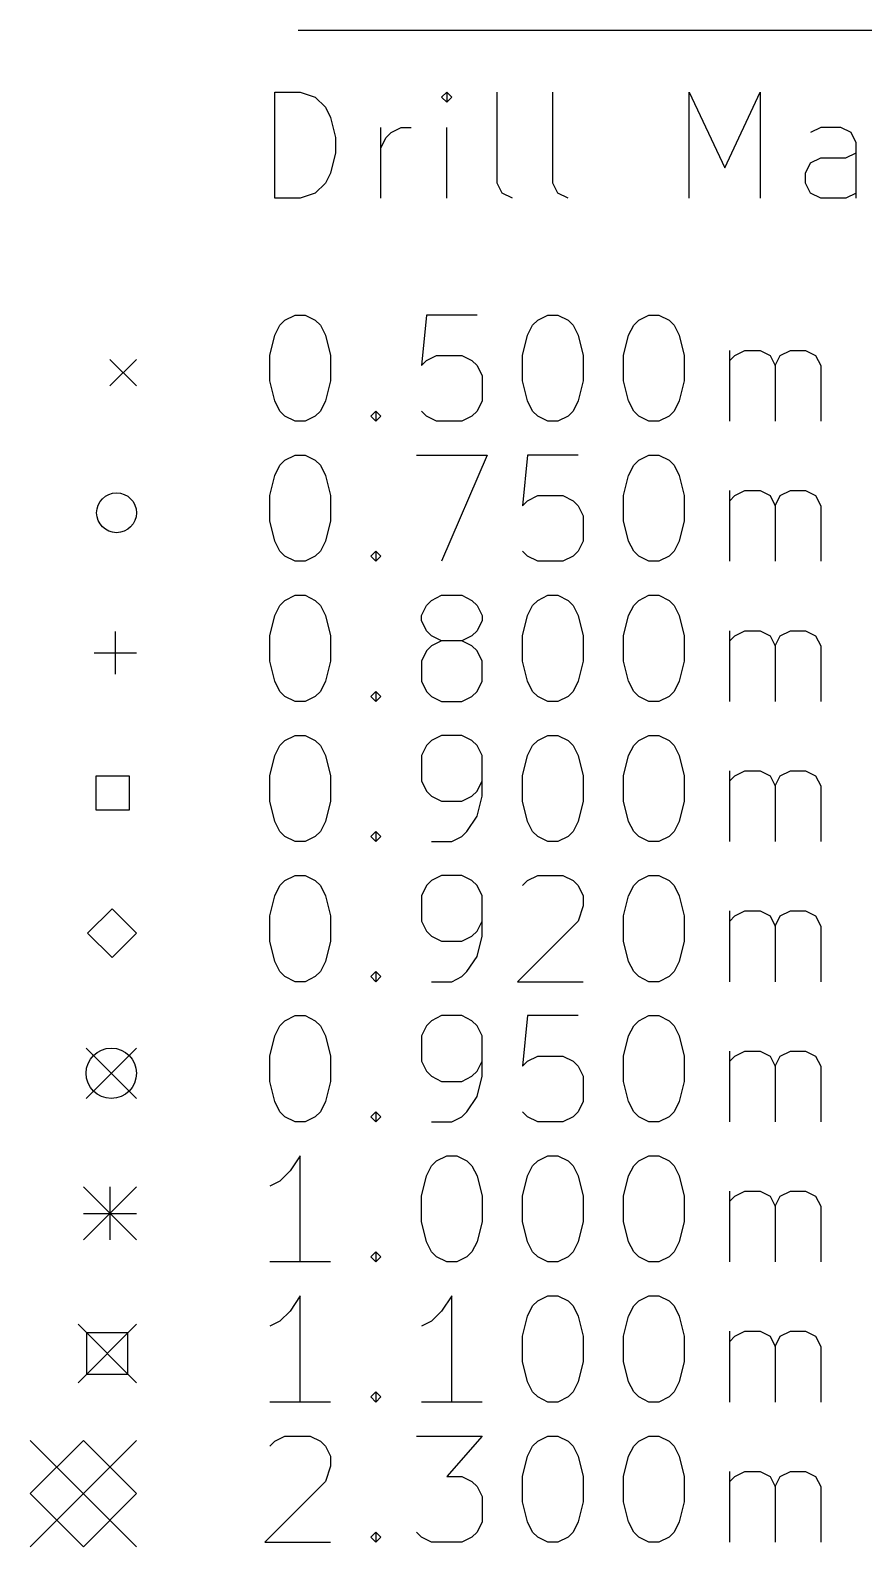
# Model space of a CAD drawing. Extents: x 76.5 to 143.5, y -146.1 to -60.8.
# Drawn here: x 76.5 to 92.2, y -145.39 to -116.82 of the extents above; entities that cross this region are included whole.
import ezdxf

# ---------------------------------------------------------------- set-up
doc = ezdxf.new("R2010")
doc.units = 0
doc.layers.add('BLACK', color=7, linetype='CONTINUOUS')

msp = doc.modelspace()

# ---------------------------------------------------------------- linework, layer by layer
at = {"layer": 'BLACK', "linetype": 'CONTINUOUS'}
for p, q in [((81.546356, -116.817611), (140.546356, -116.817611)), ((81.104124, -119.982449), (81.104124, -117.982449)), ((81.104124, -117.982449), (81.580314, -117.982449)), ((81.580314, -117.982449), (81.866029, -118.077687)), ((84.342219, -117.982449), (84.246981, -118.077687)), ((84.437457, -118.077687), (84.342219, -117.982449)), ((84.342219, -117.982449), (84.342219, -118.172925)), ((85.2946, -119.696734), (85.2946, -117.982449)), ((86.342219, -119.696734), (86.342219, -117.982449)), ((88.913648, -119.982449), (88.913648, -117.982449)), ((88.913648, -117.982449), (89.580315, -119.41102)), ((89.580315, -119.41102), (90.246981, -117.982449)), ((90.246981, -117.982449), (90.246981, -119.982449)), ((81.866029, -118.077687), (82.056505, -118.268163)), ((82.056505, -118.268163), (82.151743, -118.458639)), ((84.246981, -118.077687), (84.342219, -118.172925)), ((84.342219, -118.172925), (84.437457, -118.077687)), ((82.151743, -118.458639), (82.246981, -118.839591)), ((82.246981, -118.839591), (82.246981, -119.125306)), ((83.104124, -119.982449), (83.104124, -118.649115)), ((83.104124, -119.030068), (83.199362, -118.839591)), ((83.199362, -118.839591), (83.2946, -118.744353)), ((83.2946, -118.744353), (83.485076, -118.649115)), ((83.485076, -118.649115), (83.675553, -118.649115)), ((84.342219, -119.982449), (84.342219, -118.649115)), ((91.389838, -118.649115), (91.199362, -118.744353)), ((91.770791, -118.649115), (91.389838, -118.649115)), ((91.961267, -118.744353), (91.770791, -118.649115)), ((92.056505, -118.93483), (91.961267, -118.744353)), ((82.246981, -119.125306), (82.151743, -119.506258)), ((91.866029, -119.220544), (92.056505, -119.125306)), ((92.056505, -119.982449), (92.056505, -118.93483)), ((91.104124, -119.506258), (91.199362, -119.315782)), ((91.199362, -119.315782), (91.389838, -119.220544)), ((91.389838, -119.220544), (91.866029, -119.220544)), ((82.056505, -119.696734), (81.866029, -119.887211)), ((82.151743, -119.506258), (82.056505, -119.696734)), ((85.389838, -119.887211), (85.2946, -119.696734)), ((86.437457, -119.887211), (86.342219, -119.696734)), ((91.104124, -119.696734), (91.104124, -119.506258)), ((91.199362, -119.887211), (91.104124, -119.696734)), ((81.580314, -119.982449), (81.104124, -119.982449)), ((81.866029, -119.887211), (81.580314, -119.982449)), ((85.580314, -119.982449), (85.389838, -119.887211)), ((86.627933, -119.982449), (86.437457, -119.887211)), ((91.389838, -119.982449), (91.199362, -119.887211)), ((91.866029, -119.982449), (91.389838, -119.982449)), ((92.056505, -119.887211), (91.866029, -119.982449)), ((81.199362, -122.372925), (81.2946, -122.277687)), ((81.2946, -122.277687), (81.485076, -122.182449)), ((81.485076, -122.182449), (81.675553, -122.182449)), ((81.675553, -122.182449), (81.866029, -122.277687)), ((81.866029, -122.277687), (81.961267, -122.372925)), ((83.961267, -122.182449), (83.866029, -123.13483)), ((84.913648, -122.182449), (83.961267, -122.182449)), ((85.961267, -122.372925), (86.056505, -122.277687)), ((86.056505, -122.277687), (86.246981, -122.182449)), ((86.246981, -122.182449), (86.437458, -122.182449)), ((86.437458, -122.182449), (86.627934, -122.277687)), ((86.627934, -122.277687), (86.723172, -122.372925)), ((87.866029, -122.372925), (87.961267, -122.277687)), ((87.961267, -122.277687), (88.151743, -122.182449)), ((88.151743, -122.182449), (88.34222, -122.182449)), ((88.34222, -122.182449), (88.532696, -122.277687)), ((88.532696, -122.277687), (88.627934, -122.372925)), ((81.008886, -122.944353), (81.104124, -122.563401)), ((81.104124, -122.563401), (81.199362, -122.372925)), ((81.961267, -122.372925), (82.056505, -122.563401)), ((82.056505, -122.563401), (82.151743, -122.944353)), ((85.770791, -122.944353), (85.866029, -122.563401)), ((85.866029, -122.563401), (85.961267, -122.372925)), ((86.723172, -122.372925), (86.81841, -122.563401)), ((86.81841, -122.563401), (86.913648, -122.944353)), ((87.675553, -122.944353), (87.770791, -122.563401)), ((87.770791, -122.563401), (87.866029, -122.372925)), ((88.627934, -122.372925), (88.723172, -122.563401)), ((88.723172, -122.563401), (88.81841, -122.944353)), ((89.675553, -124.182449), (89.675553, -122.849115)), ((89.770791, -122.944353), (89.961267, -122.849115)), ((89.961267, -122.849115), (90.246982, -122.849115)), ((90.246982, -122.849115), (90.437458, -122.944353)), ((90.627934, -122.944353), (90.81841, -122.849115)), ((90.81841, -122.849115), (91.104124, -122.849115)), ((91.104124, -122.849115), (91.294601, -122.944353)), ((77.996356, -123.017611), (78.496356, -123.517611)), ((78.496356, -123.017611), (77.996356, -123.517611)), ((81.008886, -123.420544), (81.008886, -122.944353)), ((82.151743, -122.944353), (82.151743, -123.420544)), ((83.866029, -123.13483), (83.961267, -123.039591)), ((83.961267, -123.039591), (84.151743, -122.944353)), ((84.151743, -122.944353), (84.627934, -122.944353)), ((84.627934, -122.944353), (84.81841, -123.039591)), ((84.81841, -123.039591), (84.913648, -123.13483)), ((84.913648, -123.13483), (85.008886, -123.325306)), ((85.770791, -123.420544), (85.770791, -122.944353)), ((86.913648, -122.944353), (86.913648, -123.420544)), ((87.675553, -123.420544), (87.675553, -122.944353)), ((88.81841, -122.944353), (88.81841, -123.420544)), ((89.675553, -123.039591), (89.770791, -122.944353)), ((90.437458, -122.944353), (90.532696, -123.13483)), ((90.532696, -123.13483), (90.627934, -122.944353)), ((90.532696, -123.13483), (90.532696, -124.182449)), ((91.294601, -122.944353), (91.389839, -123.13483)), ((91.389839, -123.13483), (91.389839, -124.182449)), ((81.104124, -123.801496), (81.008886, -123.420544)), ((82.151743, -123.420544), (82.056505, -123.801496)), ((85.008886, -123.325306), (85.008886, -123.801496)), ((85.866029, -123.801496), (85.770791, -123.420544)), ((86.913648, -123.420544), (86.81841, -123.801496)), ((87.770791, -123.801496), (87.675553, -123.420544)), ((88.81841, -123.420544), (88.723172, -123.801496)), ((81.199362, -123.991972), (81.104124, -123.801496)), ((81.2946, -124.087211), (81.199362, -123.991972)), ((81.961267, -123.991972), (81.866029, -124.087211)), ((82.056505, -123.801496), (81.961267, -123.991972)), ((82.913648, -124.087211), (83.008886, -123.991972)), ((83.008886, -123.991972), (83.104124, -124.087211)), ((83.008886, -123.991972), (83.008886, -124.182449)), ((83.961267, -124.087211), (83.866029, -123.991972)), ((84.913648, -123.991972), (84.81841, -124.087211)), ((85.008886, -123.801496), (84.913648, -123.991972)), ((85.961267, -123.991972), (85.866029, -123.801496)), ((86.056505, -124.087211), (85.961267, -123.991972)), ((86.723172, -123.991972), (86.627934, -124.087211)), ((86.81841, -123.801496), (86.723172, -123.991972)), ((87.866029, -123.991972), (87.770791, -123.801496)), ((87.961267, -124.087211), (87.866029, -123.991972)), ((88.627934, -123.991972), (88.532696, -124.087211)), ((88.723172, -123.801496), (88.627934, -123.991972)), ((81.485076, -124.182449), (81.2946, -124.087211)), ((81.675553, -124.182449), (81.485076, -124.182449)), ((81.866029, -124.087211), (81.675553, -124.182449)), ((83.008886, -124.182449), (82.913648, -124.087211)), ((83.104124, -124.087211), (83.008886, -124.182449)), ((84.151743, -124.182449), (83.961267, -124.087211)), ((84.627934, -124.182449), (84.151743, -124.182449)), ((84.81841, -124.087211), (84.627934, -124.182449)), ((86.246981, -124.182449), (86.056505, -124.087211)), ((86.437458, -124.182449), (86.246981, -124.182449)), ((86.627934, -124.087211), (86.437458, -124.182449)), ((88.151743, -124.182449), (87.961267, -124.087211)), ((88.34222, -124.182449), (88.151743, -124.182449)), ((88.532696, -124.087211), (88.34222, -124.182449)), ((81.2946, -124.917687), (81.485076, -124.822449)), ((81.485076, -124.822449), (81.675553, -124.822449)), ((81.675553, -124.822449), (81.866029, -124.917687)), ((83.770791, -124.822449), (85.104124, -124.822449)), ((85.104124, -124.822449), (84.246981, -126.822449)), ((85.866029, -124.822449), (85.770791, -125.77483)), ((86.81841, -124.822449), (85.866029, -124.822449)), ((87.961267, -124.917687), (88.151743, -124.822449)), ((88.151743, -124.822449), (88.34222, -124.822449)), ((88.34222, -124.822449), (88.532696, -124.917687)), ((81.104124, -125.203401), (81.199362, -125.012925)), ((81.199362, -125.012925), (81.2946, -124.917687)), ((81.866029, -124.917687), (81.961267, -125.012925)), ((81.961267, -125.012925), (82.056505, -125.203401)), ((87.770791, -125.203401), (87.866029, -125.012925)), ((87.866029, -125.012925), (87.961267, -124.917687)), ((88.532696, -124.917687), (88.627934, -125.012925)), ((88.627934, -125.012925), (88.723172, -125.203401)), ((81.008886, -125.584353), (81.104124, -125.203401)), ((82.056505, -125.203401), (82.151743, -125.584353)), ((87.675553, -125.584353), (87.770791, -125.203401)), ((88.723172, -125.203401), (88.81841, -125.584353)), ((81.008886, -126.060544), (81.008886, -125.584353)), ((82.151743, -125.584353), (82.151743, -126.060544)), ((85.770791, -125.77483), (85.866029, -125.679591)), ((85.866029, -125.679591), (86.056505, -125.584353)), ((86.056505, -125.584353), (86.532696, -125.584353)), ((86.532696, -125.584353), (86.723172, -125.679591)), ((86.723172, -125.679591), (86.81841, -125.77483)), ((87.675553, -126.060544), (87.675553, -125.584353)), ((88.81841, -125.584353), (88.81841, -126.060544)), ((89.675553, -126.822449), (89.675553, -125.489115)), ((89.675553, -125.679591), (89.770791, -125.584353)), ((89.770791, -125.584353), (89.961267, -125.489115)), ((89.961267, -125.489115), (90.246982, -125.489115)), ((90.246982, -125.489115), (90.437458, -125.584353)), ((90.437458, -125.584353), (90.532696, -125.77483)), ((90.532696, -125.77483), (90.627934, -125.584353)), ((90.627934, -125.584353), (90.81841, -125.489115)), ((90.81841, -125.489115), (91.104124, -125.489115)), ((91.104124, -125.489115), (91.294601, -125.584353)), ((91.294601, -125.584353), (91.389839, -125.77483)), ((86.81841, -125.77483), (86.913648, -125.965306)), ((86.913648, -125.965306), (86.913648, -126.441496)), ((90.532696, -125.77483), (90.532696, -126.822449)), ((91.389839, -125.77483), (91.389839, -126.822449)), ((81.104124, -126.441496), (81.008886, -126.060544)), ((82.151743, -126.060544), (82.056505, -126.441496)), ((87.770791, -126.441496), (87.675553, -126.060544)), ((88.81841, -126.060544), (88.723172, -126.441496)), ((81.199362, -126.631972), (81.104124, -126.441496)), ((82.056505, -126.441496), (81.961267, -126.631972)), ((86.913648, -126.441496), (86.81841, -126.631972)), ((87.866029, -126.631972), (87.770791, -126.441496)), ((88.723172, -126.441496), (88.627934, -126.631972)), ((81.2946, -126.727211), (81.199362, -126.631972)), ((81.485076, -126.822449), (81.2946, -126.727211)), ((81.675553, -126.822449), (81.485076, -126.822449)), ((81.866029, -126.727211), (81.675553, -126.822449)), ((81.961267, -126.631972), (81.866029, -126.727211)), ((82.913648, -126.727211), (83.008886, -126.631972)), ((83.008886, -126.822449), (82.913648, -126.727211)), ((83.008886, -126.631972), (83.104124, -126.727211)), ((83.008886, -126.631972), (83.008886, -126.822449)), ((83.104124, -126.727211), (83.008886, -126.822449)), ((85.866029, -126.727211), (85.770791, -126.631972)), ((86.056505, -126.822449), (85.866029, -126.727211)), ((86.532696, -126.822449), (86.056505, -126.822449)), ((86.723172, -126.727211), (86.532696, -126.822449)), ((86.81841, -126.631972), (86.723172, -126.727211)), ((87.961267, -126.727211), (87.866029, -126.631972)), ((88.151743, -126.822449), (87.961267, -126.727211)), ((88.34222, -126.822449), (88.151743, -126.822449)), ((88.532696, -126.727211), (88.34222, -126.822449)), ((88.627934, -126.631972), (88.532696, -126.727211)), ((81.104124, -127.843401), (81.199362, -127.652925)), ((81.199362, -127.652925), (81.2946, -127.557687)), ((81.2946, -127.557687), (81.485076, -127.462449)), ((81.485076, -127.462449), (81.675553, -127.462449)), ((81.675553, -127.462449), (81.866029, -127.557687)), ((81.866029, -127.557687), (81.961267, -127.652925)), ((81.961267, -127.652925), (82.056505, -127.843401)), ((83.866029, -127.843401), (83.961267, -127.652925)), ((83.961267, -127.652925), (84.056505, -127.557687)), ((84.056505, -127.557687), (84.246981, -127.462449)), ((84.246981, -127.462449), (84.627934, -127.462449)), ((84.627934, -127.462449), (84.81841, -127.557687)), ((84.81841, -127.557687), (84.913648, -127.652925)), ((84.913648, -127.652925), (85.008886, -127.843401)), ((85.866029, -127.843401), (85.961267, -127.652925)), ((85.961267, -127.652925), (86.056505, -127.557687)), ((86.056505, -127.557687), (86.246981, -127.462449)), ((86.246981, -127.462449), (86.437458, -127.462449)), ((86.437458, -127.462449), (86.627934, -127.557687)), ((86.627934, -127.557687), (86.723172, -127.652925)), ((86.723172, -127.652925), (86.81841, -127.843401)), ((87.770791, -127.843401), (87.866029, -127.652925)), ((87.866029, -127.652925), (87.961267, -127.557687)), ((87.961267, -127.557687), (88.151743, -127.462449)), ((88.151743, -127.462449), (88.34222, -127.462449)), ((88.34222, -127.462449), (88.532696, -127.557687)), ((88.532696, -127.557687), (88.627934, -127.652925)), ((88.627934, -127.652925), (88.723172, -127.843401)), ((81.008886, -128.224353), (81.104124, -127.843401)), ((82.056505, -127.843401), (82.151743, -128.224353)), ((83.866029, -127.938639), (83.866029, -127.843401)), ((83.961267, -128.129115), (83.866029, -127.938639)), ((85.008886, -127.938639), (84.913648, -128.129115)), ((85.008886, -127.843401), (85.008886, -127.938639)), ((85.770791, -128.224353), (85.866029, -127.843401)), ((86.81841, -127.843401), (86.913648, -128.224353)), ((87.675553, -128.224353), (87.770791, -127.843401)), ((88.723172, -127.843401), (88.81841, -128.224353)), ((78.096356, -128.147611), (78.096356, -128.947611)), ((81.008886, -128.700544), (81.008886, -128.224353)), ((82.151743, -128.224353), (82.151743, -128.700544)), ((84.056505, -128.224353), (83.961267, -128.129115)), ((84.246981, -128.319591), (84.056505, -128.224353)), ((84.81841, -128.224353), (84.627934, -128.319591)), ((84.913648, -128.129115), (84.81841, -128.224353)), ((85.770791, -128.700544), (85.770791, -128.224353)), ((86.913648, -128.224353), (86.913648, -128.700544)), ((87.675553, -128.700544), (87.675553, -128.224353)), ((88.81841, -128.224353), (88.81841, -128.700544)), ((89.675553, -129.462449), (89.675553, -128.129115)), ((89.675553, -128.319591), (89.770791, -128.224353)), ((89.770791, -128.224353), (89.961267, -128.129115)), ((89.961267, -128.129115), (90.246982, -128.129115)), ((90.246982, -128.129115), (90.437458, -128.224353)), ((90.437458, -128.224353), (90.532696, -128.41483)), ((90.532696, -128.41483), (90.627934, -128.224353)), ((90.627934, -128.224353), (90.81841, -128.129115)), ((90.81841, -128.129115), (91.104124, -128.129115)), ((91.104124, -128.129115), (91.294601, -128.224353)), ((91.294601, -128.224353), (91.389839, -128.41483)), ((77.696356, -128.547611), (78.496356, -128.547611)), ((83.961267, -128.510068), (83.866029, -128.700544)), ((84.056505, -128.41483), (83.961267, -128.510068)), ((84.246981, -128.319591), (84.056505, -128.41483)), ((84.627934, -128.319591), (84.246981, -128.319591)), ((84.81841, -128.41483), (84.627934, -128.319591)), ((84.913648, -128.510068), (84.81841, -128.41483)), ((85.008886, -128.700544), (84.913648, -128.510068)), ((90.532696, -128.41483), (90.532696, -129.462449)), ((91.389839, -128.41483), (91.389839, -129.462449)), ((81.104124, -129.081496), (81.008886, -128.700544)), ((82.151743, -128.700544), (82.056505, -129.081496)), ((83.866029, -128.700544), (83.866029, -129.081496)), ((85.008886, -129.081496), (85.008886, -128.700544)), ((85.866029, -129.081496), (85.770791, -128.700544)), ((86.913648, -128.700544), (86.81841, -129.081496)), ((87.770791, -129.081496), (87.675553, -128.700544)), ((88.81841, -128.700544), (88.723172, -129.081496)), ((81.199362, -129.271972), (81.104124, -129.081496)), ((82.056505, -129.081496), (81.961267, -129.271972)), ((83.866029, -129.081496), (83.961267, -129.271972)), ((84.913648, -129.271972), (85.008886, -129.081496)), ((85.961267, -129.271972), (85.866029, -129.081496)), ((86.81841, -129.081496), (86.723172, -129.271972)), ((87.866029, -129.271972), (87.770791, -129.081496)), ((88.723172, -129.081496), (88.627934, -129.271972)), ((81.2946, -129.367211), (81.199362, -129.271972)), ((81.485076, -129.462449), (81.2946, -129.367211)), ((81.866029, -129.367211), (81.675553, -129.462449)), ((81.961267, -129.271972), (81.866029, -129.367211)), ((82.913648, -129.367211), (83.008886, -129.271972)), ((83.008886, -129.462449), (82.913648, -129.367211)), ((83.008886, -129.271972), (83.104124, -129.367211)), ((83.008886, -129.271972), (83.008886, -129.462449)), ((83.104124, -129.367211), (83.008886, -129.462449)), ((83.961267, -129.271972), (84.056505, -129.367211)), ((84.056505, -129.367211), (84.246981, -129.462449)), ((84.627934, -129.462449), (84.81841, -129.367211)), ((84.81841, -129.367211), (84.913648, -129.271972)), ((86.056505, -129.367211), (85.961267, -129.271972)), ((86.246981, -129.462449), (86.056505, -129.367211)), ((86.627934, -129.367211), (86.437458, -129.462449)), ((86.723172, -129.271972), (86.627934, -129.367211)), ((87.961267, -129.367211), (87.866029, -129.271972)), ((88.151743, -129.462449), (87.961267, -129.367211)), ((88.532696, -129.367211), (88.34222, -129.462449)), ((88.627934, -129.271972), (88.532696, -129.367211)), ((81.675553, -129.462449), (81.485076, -129.462449)), ((84.246981, -129.462449), (84.627934, -129.462449)), ((86.437458, -129.462449), (86.246981, -129.462449)), ((88.34222, -129.462449), (88.151743, -129.462449)), ((81.199362, -130.292925), (81.2946, -130.197687)), ((81.2946, -130.197687), (81.485076, -130.102449)), ((81.485076, -130.102449), (81.675553, -130.102449)), ((81.675553, -130.102449), (81.866029, -130.197687)), ((81.866029, -130.197687), (81.961267, -130.292925)), ((84.056505, -130.197687), (83.961267, -130.292925)), ((84.246981, -130.102449), (84.056505, -130.197687)), ((84.627934, -130.102449), (84.246981, -130.102449)), ((84.81841, -130.197687), (84.627934, -130.102449)), ((84.913648, -130.292925), (84.81841, -130.197687)), ((85.961267, -130.292925), (86.056505, -130.197687)), ((86.056505, -130.197687), (86.246981, -130.102449)), ((86.246981, -130.102449), (86.437458, -130.102449)), ((86.437458, -130.102449), (86.627934, -130.197687)), ((86.627934, -130.197687), (86.723172, -130.292925)), ((87.866029, -130.292925), (87.961267, -130.197687)), ((87.961267, -130.197687), (88.151743, -130.102449)), ((88.151743, -130.102449), (88.34222, -130.102449)), ((88.34222, -130.102449), (88.532696, -130.197687)), ((88.532696, -130.197687), (88.627934, -130.292925)), ((81.008886, -130.864353), (81.104124, -130.483401)), ((81.104124, -130.483401), (81.199362, -130.292925)), ((81.961267, -130.292925), (82.056505, -130.483401)), ((82.056505, -130.483401), (82.151743, -130.864353)), ((83.961267, -130.292925), (83.866029, -130.483401)), ((83.866029, -130.483401), (83.866029, -130.959591)), ((85.008886, -130.483401), (84.913648, -130.292925)), ((85.008886, -131.245306), (85.008886, -130.483401)), ((85.770791, -130.864353), (85.866029, -130.483401)), ((85.866029, -130.483401), (85.961267, -130.292925)), ((86.723172, -130.292925), (86.81841, -130.483401)), ((86.81841, -130.483401), (86.913648, -130.864353)), ((87.675553, -130.864353), (87.770791, -130.483401)), ((87.770791, -130.483401), (87.866029, -130.292925)), ((88.627934, -130.292925), (88.723172, -130.483401)), ((88.723172, -130.483401), (88.81841, -130.864353)), ((89.675553, -132.102449), (89.675553, -130.769115)), ((89.770791, -130.864353), (89.961267, -130.769115)), ((89.961267, -130.769115), (90.246982, -130.769115)), ((90.246982, -130.769115), (90.437458, -130.864353)), ((90.627934, -130.864353), (90.81841, -130.769115)), ((90.81841, -130.769115), (91.104124, -130.769115)), ((91.104124, -130.769115), (91.294601, -130.864353)), ((78.364557, -130.86941), (77.728155, -130.86941)), ((77.728155, -130.86941), (77.728155, -131.505812)), ((78.364557, -131.505812), (78.364557, -130.86941)), ((81.008886, -131.340544), (81.008886, -130.864353)), ((82.151743, -130.864353), (82.151743, -131.340544)), ((83.866029, -130.959591), (83.961267, -131.150068)), ((84.913648, -131.150068), (85.008886, -130.959591)), ((85.770791, -131.340544), (85.770791, -130.864353)), ((86.913648, -130.864353), (86.913648, -131.340544)), ((87.675553, -131.340544), (87.675553, -130.864353)), ((88.81841, -130.864353), (88.81841, -131.340544)), ((89.675553, -130.959591), (89.770791, -130.864353)), ((90.437458, -130.864353), (90.532696, -131.05483)), ((90.532696, -131.05483), (90.627934, -130.864353)), ((90.532696, -131.05483), (90.532696, -132.102449)), ((91.294601, -130.864353), (91.389839, -131.05483)), ((91.389839, -131.05483), (91.389839, -132.102449)), ((81.104124, -131.721496), (81.008886, -131.340544)), ((82.151743, -131.340544), (82.056505, -131.721496)), ((83.961267, -131.150068), (84.056505, -131.245306)), ((84.056505, -131.245306), (84.246981, -131.340544)), ((84.246981, -131.340544), (84.627934, -131.340544)), ((84.627934, -131.340544), (84.81841, -131.245306)), ((84.81841, -131.245306), (84.913648, -131.150068)), ((84.913648, -131.626258), (85.008886, -131.245306)), ((85.866029, -131.721496), (85.770791, -131.340544)), ((86.913648, -131.340544), (86.81841, -131.721496)), ((87.770791, -131.721496), (87.675553, -131.340544)), ((88.81841, -131.340544), (88.723172, -131.721496)), ((77.728155, -131.505812), (78.364557, -131.505812)), ((84.723172, -131.911972), (84.913648, -131.626258)), ((81.199362, -131.911972), (81.104124, -131.721496)), ((81.2946, -132.007211), (81.199362, -131.911972)), ((81.961267, -131.911972), (81.866029, -132.007211)), ((82.056505, -131.721496), (81.961267, -131.911972)), ((82.913648, -132.007211), (83.008886, -131.911972)), ((83.008886, -131.911972), (83.104124, -132.007211)), ((83.008886, -131.911972), (83.008886, -132.102449)), ((84.627934, -132.007211), (84.723172, -131.911972)), ((85.961267, -131.911972), (85.866029, -131.721496)), ((86.056505, -132.007211), (85.961267, -131.911972)), ((86.723172, -131.911972), (86.627934, -132.007211)), ((86.81841, -131.721496), (86.723172, -131.911972)), ((87.866029, -131.911972), (87.770791, -131.721496)), ((87.961267, -132.007211), (87.866029, -131.911972)), ((88.627934, -131.911972), (88.532696, -132.007211)), ((88.723172, -131.721496), (88.627934, -131.911972)), ((81.485076, -132.102449), (81.2946, -132.007211)), ((81.675553, -132.102449), (81.485076, -132.102449)), ((81.866029, -132.007211), (81.675553, -132.102449)), ((83.008886, -132.102449), (82.913648, -132.007211)), ((83.104124, -132.007211), (83.008886, -132.102449)), ((84.056505, -132.102449), (84.437457, -132.102449)), ((84.437457, -132.102449), (84.627934, -132.007211)), ((86.246981, -132.102449), (86.056505, -132.007211)), ((86.437458, -132.102449), (86.246981, -132.102449)), ((86.627934, -132.007211), (86.437458, -132.102449)), ((88.151743, -132.102449), (87.961267, -132.007211)), ((88.34222, -132.102449), (88.151743, -132.102449)), ((88.532696, -132.007211), (88.34222, -132.102449)), ((81.199362, -132.932925), (81.2946, -132.837687)), ((81.2946, -132.837687), (81.485076, -132.742449)), ((81.485076, -132.742449), (81.675553, -132.742449)), ((81.675553, -132.742449), (81.866029, -132.837687)), ((81.866029, -132.837687), (81.961267, -132.932925)), ((84.056505, -132.837687), (83.961267, -132.932925)), ((84.246981, -132.742449), (84.056505, -132.837687)), ((84.627934, -132.742449), (84.246981, -132.742449)), ((84.81841, -132.837687), (84.627934, -132.742449)), ((84.913648, -132.932925), (84.81841, -132.837687)), ((85.770791, -132.932925), (85.866029, -132.837687)), ((85.866029, -132.837687), (86.056505, -132.742449)), ((86.056505, -132.742449), (86.532696, -132.742449)), ((86.532696, -132.742449), (86.723172, -132.837687)), ((86.723172, -132.837687), (86.81841, -132.932925)), ((87.866029, -132.932925), (87.961267, -132.837687)), ((87.961267, -132.837687), (88.151743, -132.742449)), ((88.151743, -132.742449), (88.34222, -132.742449)), ((88.34222, -132.742449), (88.532696, -132.837687)), ((88.532696, -132.837687), (88.627934, -132.932925)), ((81.008886, -133.504353), (81.104124, -133.123401)), ((81.104124, -133.123401), (81.199362, -132.932925)), ((81.961267, -132.932925), (82.056505, -133.123401)), ((82.056505, -133.123401), (82.151743, -133.504353)), ((83.961267, -132.932925), (83.866029, -133.123401)), ((83.866029, -133.123401), (83.866029, -133.599591)), ((85.008886, -133.123401), (84.913648, -132.932925)), ((85.008886, -133.885306), (85.008886, -133.123401)), ((86.81841, -132.932925), (86.913648, -133.123401)), ((86.913648, -133.123401), (86.913648, -133.313877)), ((87.675553, -133.504353), (87.770791, -133.123401)), ((87.770791, -133.123401), (87.866029, -132.932925)), ((88.627934, -132.932925), (88.723172, -133.123401)), ((88.723172, -133.123401), (88.81841, -133.504353)), ((78.036356, -133.367611), (77.576356, -133.827611)), ((78.496356, -133.827611), (78.036356, -133.367611)), ((86.913648, -133.313877), (86.81841, -133.599591)), ((89.675553, -134.742449), (89.675553, -133.409115)), ((89.770791, -133.504353), (89.961267, -133.409115)), ((89.961267, -133.409115), (90.246982, -133.409115)), ((90.246982, -133.409115), (90.437458, -133.504353)), ((90.627934, -133.504353), (90.81841, -133.409115)), ((90.81841, -133.409115), (91.104124, -133.409115)), ((91.104124, -133.409115), (91.294601, -133.504353)), ((81.008886, -133.980544), (81.008886, -133.504353)), ((82.151743, -133.504353), (82.151743, -133.980544)), ((83.866029, -133.599591), (83.961267, -133.790068)), ((84.913648, -133.790068), (85.008886, -133.599591)), ((86.81841, -133.599591), (85.675553, -134.742449)), ((87.675553, -133.980544), (87.675553, -133.504353)), ((88.81841, -133.504353), (88.81841, -133.980544)), ((89.675553, -133.599591), (89.770791, -133.504353)), ((90.437458, -133.504353), (90.532696, -133.69483)), ((90.532696, -133.69483), (90.627934, -133.504353)), ((90.532696, -133.69483), (90.532696, -134.742449)), ((91.294601, -133.504353), (91.389839, -133.69483)), ((91.389839, -133.69483), (91.389839, -134.742449)), ((77.576356, -133.827611), (78.036356, -134.287611)), ((78.036356, -134.287611), (78.496356, -133.827611)), ((81.104124, -134.361496), (81.008886, -133.980544)), ((82.151743, -133.980544), (82.056505, -134.361496)), ((83.961267, -133.790068), (84.056505, -133.885306)), ((84.056505, -133.885306), (84.246981, -133.980544)), ((84.246981, -133.980544), (84.627934, -133.980544)), ((84.627934, -133.980544), (84.81841, -133.885306)), ((84.81841, -133.885306), (84.913648, -133.790068)), ((84.913648, -134.266258), (85.008886, -133.885306)), ((87.770791, -134.361496), (87.675553, -133.980544)), ((88.81841, -133.980544), (88.723172, -134.361496)), ((84.723172, -134.551972), (84.913648, -134.266258)), ((81.199362, -134.551972), (81.104124, -134.361496)), ((81.2946, -134.647211), (81.199362, -134.551972)), ((81.961267, -134.551972), (81.866029, -134.647211)), ((82.056505, -134.361496), (81.961267, -134.551972)), ((82.913648, -134.647211), (83.008886, -134.551972)), ((83.008886, -134.551972), (83.104124, -134.647211)), ((83.008886, -134.551972), (83.008886, -134.742449)), ((84.627934, -134.647211), (84.723172, -134.551972)), ((87.866029, -134.551972), (87.770791, -134.361496)), ((87.961267, -134.647211), (87.866029, -134.551972)), ((88.627934, -134.551972), (88.532696, -134.647211)), ((88.723172, -134.361496), (88.627934, -134.551972)), ((81.485076, -134.742449), (81.2946, -134.647211)), ((81.675553, -134.742449), (81.485076, -134.742449)), ((81.866029, -134.647211), (81.675553, -134.742449)), ((83.008886, -134.742449), (82.913648, -134.647211)), ((83.104124, -134.647211), (83.008886, -134.742449)), ((84.056505, -134.742449), (84.437457, -134.742449)), ((84.437457, -134.742449), (84.627934, -134.647211)), ((85.675553, -134.742449), (86.913648, -134.742449)), ((88.151743, -134.742449), (87.961267, -134.647211)), ((88.34222, -134.742449), (88.151743, -134.742449)), ((88.532696, -134.647211), (88.34222, -134.742449)), ((81.2946, -135.477687), (81.485076, -135.382449)), ((81.485076, -135.382449), (81.675553, -135.382449)), ((81.675553, -135.382449), (81.866029, -135.477687)), ((84.246981, -135.382449), (84.056505, -135.477687)), ((84.627934, -135.382449), (84.246981, -135.382449)), ((84.81841, -135.477687), (84.627934, -135.382449)), ((85.866029, -135.382449), (85.770791, -136.33483)), ((86.81841, -135.382449), (85.866029, -135.382449)), ((87.961267, -135.477687), (88.151743, -135.382449)), ((88.151743, -135.382449), (88.34222, -135.382449)), ((88.34222, -135.382449), (88.532696, -135.477687)), ((81.104124, -135.763401), (81.199362, -135.572925)), ((81.199362, -135.572925), (81.2946, -135.477687)), ((81.866029, -135.477687), (81.961267, -135.572925)), ((81.961267, -135.572925), (82.056505, -135.763401)), ((83.961267, -135.572925), (83.866029, -135.763401)), ((84.056505, -135.477687), (83.961267, -135.572925)), ((84.913648, -135.572925), (84.81841, -135.477687)), ((85.008886, -135.763401), (84.913648, -135.572925)), ((87.770791, -135.763401), (87.866029, -135.572925)), ((87.866029, -135.572925), (87.961267, -135.477687)), ((88.532696, -135.477687), (88.627934, -135.572925)), ((88.627934, -135.572925), (88.723172, -135.763401)), ((77.546356, -135.992611), (78.496356, -136.942611)), ((78.496356, -135.992611), (77.546356, -136.942611)), ((81.008886, -136.144353), (81.104124, -135.763401)), ((82.056505, -135.763401), (82.151743, -136.144353)), ((83.866029, -135.763401), (83.866029, -136.239591)), ((85.008886, -136.525306), (85.008886, -135.763401)), ((87.675553, -136.144353), (87.770791, -135.763401)), ((88.723172, -135.763401), (88.81841, -136.144353)), ((81.008886, -136.620544), (81.008886, -136.144353)), ((82.151743, -136.144353), (82.151743, -136.620544)), ((83.866029, -136.239591), (83.961267, -136.430068)), ((84.913648, -136.430068), (85.008886, -136.239591)), ((85.770791, -136.33483), (85.866029, -136.239591)), ((85.866029, -136.239591), (86.056505, -136.144353)), ((86.056505, -136.144353), (86.532696, -136.144353)), ((86.532696, -136.144353), (86.723172, -136.239591)), ((86.723172, -136.239591), (86.81841, -136.33483)), ((87.675553, -136.620544), (87.675553, -136.144353)), ((88.81841, -136.144353), (88.81841, -136.620544)), ((89.675553, -137.382449), (89.675553, -136.049115)), ((89.675553, -136.239591), (89.770791, -136.144353)), ((89.770791, -136.144353), (89.961267, -136.049115)), ((89.961267, -136.049115), (90.246982, -136.049115)), ((90.246982, -136.049115), (90.437458, -136.144353)), ((90.437458, -136.144353), (90.532696, -136.33483)), ((90.532696, -136.33483), (90.627934, -136.144353)), ((90.627934, -136.144353), (90.81841, -136.049115)), ((90.81841, -136.049115), (91.104124, -136.049115)), ((91.104124, -136.049115), (91.294601, -136.144353)), ((91.294601, -136.144353), (91.389839, -136.33483)), ((83.961267, -136.430068), (84.056505, -136.525306)), ((84.056505, -136.525306), (84.246981, -136.620544)), ((84.627934, -136.620544), (84.81841, -136.525306)), ((84.81841, -136.525306), (84.913648, -136.430068)), ((84.913648, -136.906258), (85.008886, -136.525306)), ((86.81841, -136.33483), (86.913648, -136.525306)), ((86.913648, -136.525306), (86.913648, -137.001496)), ((90.532696, -136.33483), (90.532696, -137.382449)), ((91.389839, -136.33483), (91.389839, -137.382449)), ((81.104124, -137.001496), (81.008886, -136.620544)), ((82.151743, -136.620544), (82.056505, -137.001496)), ((84.246981, -136.620544), (84.627934, -136.620544)), ((87.770791, -137.001496), (87.675553, -136.620544)), ((88.81841, -136.620544), (88.723172, -137.001496)), ((81.199362, -137.191972), (81.104124, -137.001496)), ((82.056505, -137.001496), (81.961267, -137.191972)), ((84.723172, -137.191972), (84.913648, -136.906258)), ((86.913648, -137.001496), (86.81841, -137.191972)), ((87.866029, -137.191972), (87.770791, -137.001496)), ((88.723172, -137.001496), (88.627934, -137.191972)), ((81.2946, -137.287211), (81.199362, -137.191972)), ((81.485076, -137.382449), (81.2946, -137.287211)), ((81.675553, -137.382449), (81.485076, -137.382449)), ((81.866029, -137.287211), (81.675553, -137.382449)), ((81.961267, -137.191972), (81.866029, -137.287211)), ((82.913648, -137.287211), (83.008886, -137.191972)), ((83.008886, -137.382449), (82.913648, -137.287211)), ((83.008886, -137.191972), (83.104124, -137.287211)), ((83.008886, -137.191972), (83.008886, -137.382449)), ((83.104124, -137.287211), (83.008886, -137.382449)), ((84.056505, -137.382449), (84.437457, -137.382449)), ((84.437457, -137.382449), (84.627934, -137.287211)), ((84.627934, -137.287211), (84.723172, -137.191972)), ((85.866029, -137.287211), (85.770791, -137.191972)), ((86.056505, -137.382449), (85.866029, -137.287211)), ((86.532696, -137.382449), (86.056505, -137.382449)), ((86.723172, -137.287211), (86.532696, -137.382449)), ((86.81841, -137.191972), (86.723172, -137.287211)), ((87.961267, -137.287211), (87.866029, -137.191972)), ((88.151743, -137.382449), (87.961267, -137.287211)), ((88.34222, -137.382449), (88.151743, -137.382449)), ((88.532696, -137.287211), (88.34222, -137.382449)), ((88.627934, -137.191972), (88.532696, -137.287211)), ((81.580314, -138.022449), (81.389838, -138.308163)), ((81.580314, -140.022449), (81.580314, -138.022449)), ((83.961267, -138.403401), (84.056505, -138.212925)), ((84.056505, -138.212925), (84.151743, -138.117687)), ((84.151743, -138.117687), (84.342219, -138.022449)), ((84.342219, -138.022449), (84.532696, -138.022449)), ((84.532696, -138.022449), (84.723172, -138.117687)), ((84.723172, -138.117687), (84.81841, -138.212925)), ((84.81841, -138.212925), (84.913648, -138.403401)), ((85.866029, -138.403401), (85.961267, -138.212925)), ((85.961267, -138.212925), (86.056505, -138.117687)), ((86.056505, -138.117687), (86.246981, -138.022449)), ((86.246981, -138.022449), (86.437458, -138.022449)), ((86.437458, -138.022449), (86.627934, -138.117687)), ((86.627934, -138.117687), (86.723172, -138.212925)), ((86.723172, -138.212925), (86.81841, -138.403401)), ((87.770791, -138.403401), (87.866029, -138.212925)), ((87.866029, -138.212925), (87.961267, -138.117687)), ((87.961267, -138.117687), (88.151743, -138.022449)), ((88.151743, -138.022449), (88.34222, -138.022449)), ((88.34222, -138.022449), (88.532696, -138.117687)), ((88.532696, -138.117687), (88.627934, -138.212925)), ((88.627934, -138.212925), (88.723172, -138.403401)), ((81.199362, -138.498639), (81.008886, -138.593877)), ((81.389838, -138.308163), (81.199362, -138.498639)), ((83.866029, -138.784353), (83.961267, -138.403401)), ((84.913648, -138.403401), (85.008886, -138.784353)), ((85.770791, -138.784353), (85.866029, -138.403401)), ((86.81841, -138.403401), (86.913648, -138.784353)), ((87.675553, -138.784353), (87.770791, -138.403401)), ((88.723172, -138.403401), (88.81841, -138.784353)), ((77.496356, -138.607611), (78.496356, -139.607611)), ((78.496356, -138.607611), (77.496356, -139.607611)), ((77.996356, -138.607611), (77.996356, -139.607611)), ((83.866029, -139.260544), (83.866029, -138.784353)), ((85.008886, -138.784353), (85.008886, -139.260544)), ((85.770791, -139.260544), (85.770791, -138.784353)), ((86.913648, -138.784353), (86.913648, -139.260544)), ((87.675553, -139.260544), (87.675553, -138.784353)), ((88.81841, -138.784353), (88.81841, -139.260544)), ((89.675553, -140.022449), (89.675553, -138.689115)), ((89.675553, -138.879591), (89.770791, -138.784353)), ((89.770791, -138.784353), (89.961267, -138.689115)), ((89.961267, -138.689115), (90.246982, -138.689115)), ((90.246982, -138.689115), (90.437458, -138.784353)), ((90.437458, -138.784353), (90.532696, -138.97483)), ((90.532696, -138.97483), (90.627934, -138.784353)), ((90.627934, -138.784353), (90.81841, -138.689115)), ((90.81841, -138.689115), (91.104124, -138.689115)), ((91.104124, -138.689115), (91.294601, -138.784353)), ((91.294601, -138.784353), (91.389839, -138.97483)), ((77.496356, -139.107611), (78.496356, -139.107611)), ((90.532696, -138.97483), (90.532696, -140.022449)), ((91.389839, -138.97483), (91.389839, -140.022449)), ((83.961267, -139.641496), (83.866029, -139.260544)), ((85.008886, -139.260544), (84.913648, -139.641496)), ((85.866029, -139.641496), (85.770791, -139.260544)), ((86.913648, -139.260544), (86.81841, -139.641496)), ((87.770791, -139.641496), (87.675553, -139.260544)), ((88.81841, -139.260544), (88.723172, -139.641496)), ((84.056505, -139.831972), (83.961267, -139.641496)), ((84.913648, -139.641496), (84.81841, -139.831972)), ((85.961267, -139.831972), (85.866029, -139.641496)), ((86.81841, -139.641496), (86.723172, -139.831972)), ((87.866029, -139.831972), (87.770791, -139.641496)), ((88.723172, -139.641496), (88.627934, -139.831972)), ((82.913648, -139.927211), (83.008886, -139.831972)), ((83.008886, -140.022449), (82.913648, -139.927211)), ((83.008886, -139.831972), (83.104124, -139.927211)), ((83.008886, -139.831972), (83.008886, -140.022449)), ((83.104124, -139.927211), (83.008886, -140.022449)), ((84.151743, -139.927211), (84.056505, -139.831972)), ((84.342219, -140.022449), (84.151743, -139.927211)), ((84.723172, -139.927211), (84.532696, -140.022449)), ((84.81841, -139.831972), (84.723172, -139.927211)), ((86.056505, -139.927211), (85.961267, -139.831972)), ((86.246981, -140.022449), (86.056505, -139.927211)), ((86.627934, -139.927211), (86.437458, -140.022449)), ((86.723172, -139.831972), (86.627934, -139.927211)), ((87.961267, -139.927211), (87.866029, -139.831972)), ((88.151743, -140.022449), (87.961267, -139.927211)), ((88.532696, -139.927211), (88.34222, -140.022449)), ((88.627934, -139.831972), (88.532696, -139.927211)), ((82.151743, -140.022449), (81.008886, -140.022449)), ((84.532696, -140.022449), (84.342219, -140.022449)), ((86.437458, -140.022449), (86.246981, -140.022449)), ((88.34222, -140.022449), (88.151743, -140.022449)), ((81.580314, -140.662449), (81.389838, -140.948163)), ((81.580314, -142.662449), (81.580314, -140.662449)), ((84.437457, -140.662449), (84.246981, -140.948163)), ((84.437457, -142.662449), (84.437457, -140.662449)), ((85.961267, -140.852925), (86.056505, -140.757687)), ((86.056505, -140.757687), (86.246981, -140.662449)), ((86.246981, -140.662449), (86.437458, -140.662449)), ((86.437458, -140.662449), (86.627934, -140.757687)), ((86.627934, -140.757687), (86.723172, -140.852925)), ((87.866029, -140.852925), (87.961267, -140.757687)), ((87.961267, -140.757687), (88.151743, -140.662449)), ((88.151743, -140.662449), (88.34222, -140.662449)), ((88.34222, -140.662449), (88.532696, -140.757687)), ((88.532696, -140.757687), (88.627934, -140.852925)), ((81.389838, -140.948163), (81.199362, -141.138639)), ((84.246981, -140.948163), (84.056505, -141.138639)), ((85.770791, -141.424353), (85.866029, -141.043401)), ((85.866029, -141.043401), (85.961267, -140.852925)), ((86.723172, -140.852925), (86.81841, -141.043401)), ((86.81841, -141.043401), (86.913648, -141.424353)), ((87.675553, -141.424353), (87.770791, -141.043401)), ((87.770791, -141.043401), (87.866029, -140.852925)), ((88.627934, -140.852925), (88.723172, -141.043401)), ((88.723172, -141.043401), (88.81841, -141.424353)), ((77.396356, -141.197611), (78.496356, -142.297611)), ((78.496356, -141.197611), (77.396356, -142.297611)), ((78.335268, -141.358699), (77.557444, -141.358699)), ((77.557444, -141.358699), (77.557444, -142.136523)), ((78.335268, -142.136523), (78.335268, -141.358699)), ((81.199362, -141.138639), (81.008886, -141.233877)), ((84.056505, -141.138639), (83.866029, -141.233877)), ((89.675553, -142.662449), (89.675553, -141.329115)), ((89.770791, -141.424353), (89.961267, -141.329115)), ((89.961267, -141.329115), (90.246982, -141.329115)), ((90.246982, -141.329115), (90.437458, -141.424353)), ((90.627934, -141.424353), (90.81841, -141.329115)), ((90.81841, -141.329115), (91.104124, -141.329115)), ((91.104124, -141.329115), (91.294601, -141.424353)), ((85.770791, -141.900544), (85.770791, -141.424353)), ((86.913648, -141.424353), (86.913648, -141.900544)), ((87.675553, -141.900544), (87.675553, -141.424353)), ((88.81841, -141.424353), (88.81841, -141.900544)), ((89.675553, -141.519591), (89.770791, -141.424353)), ((90.437458, -141.424353), (90.532696, -141.61483)), ((90.532696, -141.61483), (90.627934, -141.424353)), ((90.532696, -141.61483), (90.532696, -142.662449)), ((91.294601, -141.424353), (91.389839, -141.61483)), ((91.389839, -141.61483), (91.389839, -142.662449)), ((85.866029, -142.281496), (85.770791, -141.900544)), ((86.913648, -141.900544), (86.81841, -142.281496)), ((87.770791, -142.281496), (87.675553, -141.900544)), ((88.81841, -141.900544), (88.723172, -142.281496)), ((77.557444, -142.136523), (78.335268, -142.136523)), ((82.913648, -142.567211), (83.008886, -142.471972)), ((83.008886, -142.471972), (83.104124, -142.567211)), ((83.008886, -142.471972), (83.008886, -142.662449)), ((85.961267, -142.471972), (85.866029, -142.281496)), ((86.056505, -142.567211), (85.961267, -142.471972)), ((86.723172, -142.471972), (86.627934, -142.567211)), ((86.81841, -142.281496), (86.723172, -142.471972)), ((87.866029, -142.471972), (87.770791, -142.281496)), ((87.961267, -142.567211), (87.866029, -142.471972)), ((88.627934, -142.471972), (88.532696, -142.567211)), ((88.723172, -142.281496), (88.627934, -142.471972)), ((82.151743, -142.662449), (81.008886, -142.662449)), ((83.008886, -142.662449), (82.913648, -142.567211)), ((83.104124, -142.567211), (83.008886, -142.662449)), ((85.008886, -142.662449), (83.866029, -142.662449)), ((86.246981, -142.662449), (86.056505, -142.567211)), ((86.437458, -142.662449), (86.246981, -142.662449)), ((86.627934, -142.567211), (86.437458, -142.662449)), ((88.151743, -142.662449), (87.961267, -142.567211)), ((88.34222, -142.662449), (88.151743, -142.662449)), ((88.532696, -142.567211), (88.34222, -142.662449)), ((76.496356, -143.387611), (78.496356, -145.387611)), ((78.496356, -143.387611), (76.496356, -145.387611)), ((77.496356, -143.387611), (76.496356, -144.387611)), ((78.496356, -144.387611), (77.496356, -143.387611)), ((81.008886, -143.492925), (81.104124, -143.397687)), ((81.104124, -143.397687), (81.2946, -143.302449)), ((81.2946, -143.302449), (81.770791, -143.302449)), ((81.770791, -143.302449), (81.961267, -143.397687)), ((81.961267, -143.397687), (82.056505, -143.492925)), ((83.770791, -143.302449), (85.008886, -143.302449)), ((85.008886, -143.302449), (84.342219, -144.064353)), ((85.961267, -143.492925), (86.056505, -143.397687)), ((86.056505, -143.397687), (86.246981, -143.302449)), ((86.246981, -143.302449), (86.437458, -143.302449)), ((86.437458, -143.302449), (86.627934, -143.397687)), ((86.627934, -143.397687), (86.723172, -143.492925)), ((87.866029, -143.492925), (87.961267, -143.397687)), ((87.961267, -143.397687), (88.151743, -143.302449)), ((88.151743, -143.302449), (88.34222, -143.302449)), ((88.34222, -143.302449), (88.532696, -143.397687)), ((88.532696, -143.397687), (88.627934, -143.492925)), ((82.056505, -143.492925), (82.151743, -143.683401)), ((82.151743, -143.683401), (82.151743, -143.873877)), ((85.770791, -144.064353), (85.866029, -143.683401)), ((85.866029, -143.683401), (85.961267, -143.492925)), ((86.723172, -143.492925), (86.81841, -143.683401)), ((86.81841, -143.683401), (86.913648, -144.064353)), ((87.675553, -144.064353), (87.770791, -143.683401)), ((87.770791, -143.683401), (87.866029, -143.492925)), ((88.627934, -143.492925), (88.723172, -143.683401)), ((88.723172, -143.683401), (88.81841, -144.064353)), ((82.151743, -143.873877), (82.056505, -144.159591)), ((89.675553, -145.302449), (89.675553, -143.969115)), ((89.770791, -144.064353), (89.961267, -143.969115)), ((89.961267, -143.969115), (90.246982, -143.969115)), ((90.246982, -143.969115), (90.437458, -144.064353)), ((90.627934, -144.064353), (90.81841, -143.969115)), ((90.81841, -143.969115), (91.104124, -143.969115)), ((91.104124, -143.969115), (91.294601, -144.064353)), ((82.056505, -144.159591), (80.913648, -145.302449)), ((84.342219, -144.064353), (84.627934, -144.064353)), ((84.627934, -144.064353), (84.81841, -144.159591)), ((84.81841, -144.159591), (84.913648, -144.25483)), ((84.913648, -144.25483), (85.008886, -144.445306)), ((85.770791, -144.540544), (85.770791, -144.064353)), ((86.913648, -144.064353), (86.913648, -144.540544)), ((87.675553, -144.540544), (87.675553, -144.064353)), ((88.81841, -144.064353), (88.81841, -144.540544)), ((89.675553, -144.159591), (89.770791, -144.064353)), ((90.437458, -144.064353), (90.532696, -144.25483)), ((90.532696, -144.25483), (90.627934, -144.064353)), ((90.532696, -144.25483), (90.532696, -145.302449)), ((91.294601, -144.064353), (91.389839, -144.25483)), ((91.389839, -144.25483), (91.389839, -145.302449)), ((76.496356, -144.387611), (77.496356, -145.387611)), ((77.496356, -145.387611), (78.496356, -144.387611)), ((85.008886, -144.445306), (85.008886, -144.921496)), ((85.866029, -144.921496), (85.770791, -144.540544)), ((86.913648, -144.540544), (86.81841, -144.921496)), ((87.770791, -144.921496), (87.675553, -144.540544)), ((88.81841, -144.540544), (88.723172, -144.921496)), ((82.913648, -145.207211), (83.008886, -145.111972)), ((83.008886, -145.111972), (83.104124, -145.207211)), ((83.008886, -145.111972), (83.008886, -145.302449)), ((83.866029, -145.207211), (83.770791, -145.111972)), ((84.913648, -145.111972), (84.81841, -145.207211)), ((85.008886, -144.921496), (84.913648, -145.111972)), ((85.961267, -145.111972), (85.866029, -144.921496)), ((86.056505, -145.207211), (85.961267, -145.111972)), ((86.723172, -145.111972), (86.627934, -145.207211)), ((86.81841, -144.921496), (86.723172, -145.111972)), ((87.866029, -145.111972), (87.770791, -144.921496)), ((87.961267, -145.207211), (87.866029, -145.111972)), ((88.627934, -145.111972), (88.532696, -145.207211)), ((88.723172, -144.921496), (88.627934, -145.111972)), ((80.913648, -145.302449), (82.151743, -145.302449)), ((83.008886, -145.302449), (82.913648, -145.207211)), ((83.104124, -145.207211), (83.008886, -145.302449)), ((84.056505, -145.302449), (83.866029, -145.207211)), ((84.627934, -145.302449), (84.056505, -145.302449)), ((84.81841, -145.207211), (84.627934, -145.302449)), ((86.246981, -145.302449), (86.056505, -145.207211)), ((86.437458, -145.302449), (86.246981, -145.302449)), ((86.627934, -145.207211), (86.437458, -145.302449)), ((88.151743, -145.302449), (87.961267, -145.207211)), ((88.34222, -145.302449), (88.151743, -145.302449)), ((88.532696, -145.207211), (88.34222, -145.302449))]:
    msp.add_line(p, q, dxfattribs=at)
at = {"layer": 'BLACK'}
for centre, radius in [((78.121356, -125.907611), 0.375), ((78.021356, -136.467611), 0.475)]:
    msp.add_circle(centre, radius, dxfattribs=at)

doc.saveas('drawing.dxf')
